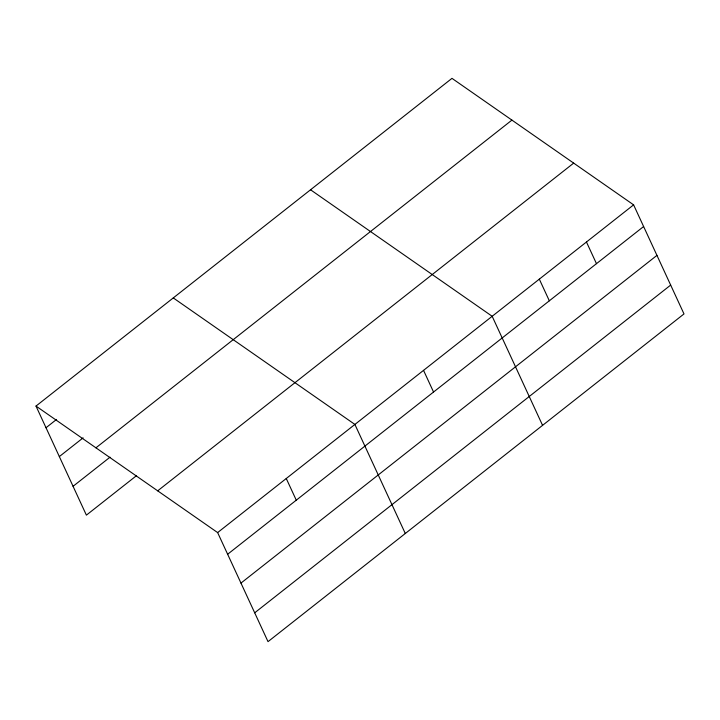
<?xml version="1.0" encoding="UTF-8"?>
<svg xmlns="http://www.w3.org/2000/svg" width="720" height="720" viewBox="0 0 720 720"><rect width="100%" height="100%" fill="white"/><g stroke="black" fill="none" stroke-linecap="round" stroke-linejoin="round"><path stroke-width="1.08" d="M36 406.071L451.98 78.354L633.609 204.858L684 313.929L268.02 641.646L217.629 532.584L36 406.071L86.391 515.142L136.548 475.623M46.008 427.743L56.574 419.427M59.337 456.588L83.097 437.868M95.94 447.822L511.92 120.105M73.071 486.297L110.025 457.182M157.689 490.833L573.669 163.116M217.629 532.584L633.609 204.858M227.637 554.256L643.617 226.53M240.966 583.092L656.946 255.375M254.691 612.81L670.671 285.084M310.545 189.783L492.174 316.287L542.565 425.349M173.277 297.927L354.897 424.44L405.297 533.502M586.458 242.001L596.475 263.673M539.316 279.144L549.333 300.816M423.54 370.359L433.548 392.031M286.263 478.512L296.271 500.175"/></g></svg>
